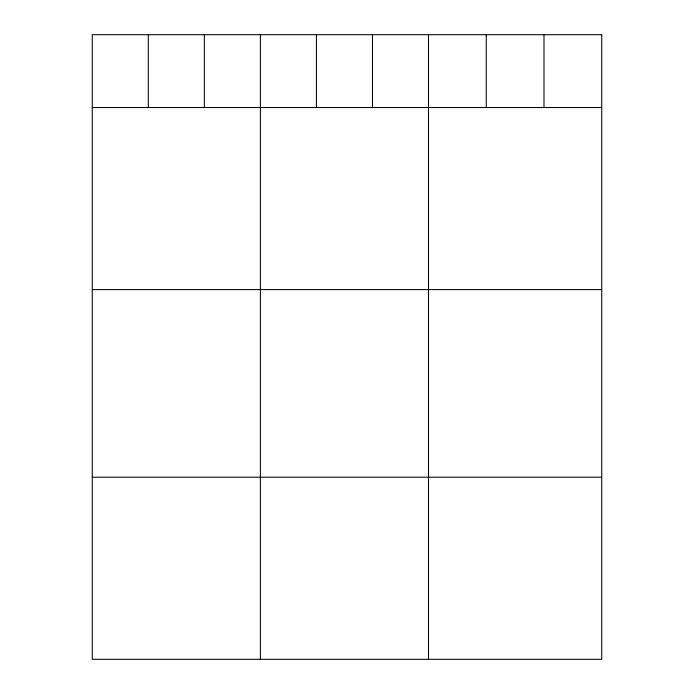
<?xml version="1.0" encoding="UTF-8"?>
<svg xmlns="http://www.w3.org/2000/svg" width="694" height="694" viewBox="0 0 694 694"><rect width="100%" height="100%" fill="white"/><g stroke="black" fill="none" stroke-linecap="round" stroke-linejoin="round"><path stroke-width="1.04" d="M92.267 107.527L601.733 107.527M92.267 289.606L601.733 289.606M92.267 477.212L601.733 477.212M543.992 34.7L543.992 107.527M486.251 34.7L486.251 107.527M428.51 34.7L428.51 659.3M372.47 34.7L372.47 107.527M316.429 34.7L316.429 107.527M260.389 34.7L260.389 659.3M204.348 34.7L204.348 107.527M148.308 34.7L148.308 107.527M601.733 34.7L92.267 34.7L92.267 659.3L601.733 659.3L601.733 34.7"/></g></svg>
